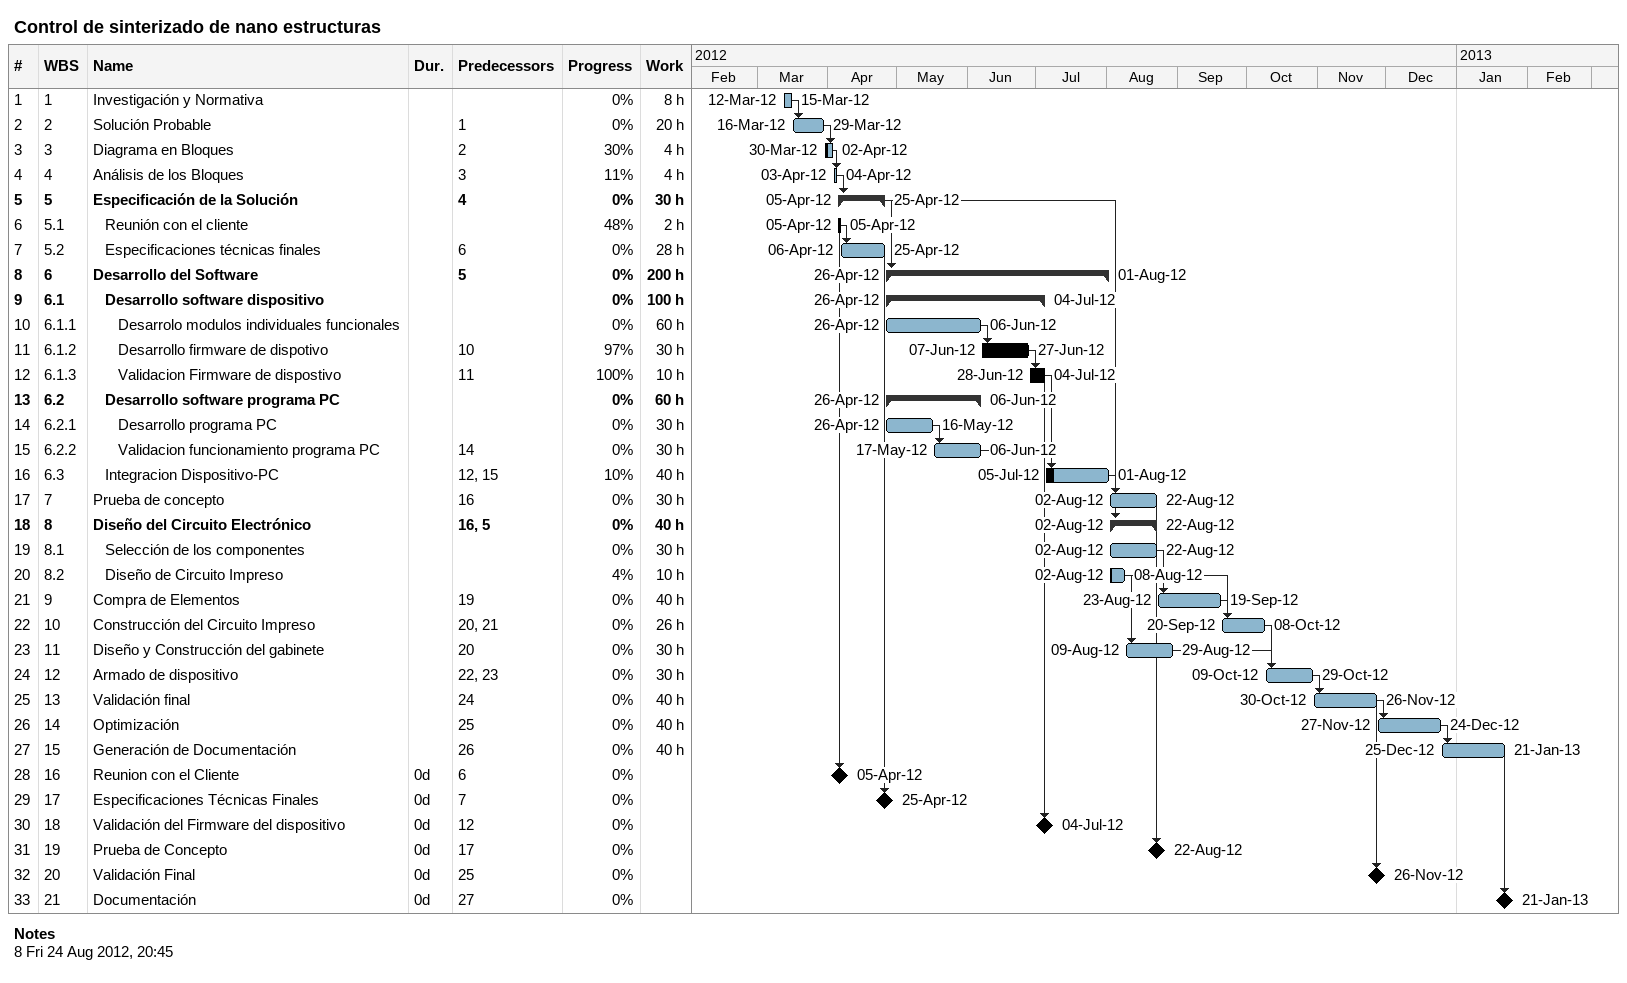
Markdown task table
Control de sinterizado de nano estructuras

| ID | WBS | Task | Duration | Start | Finish | Predecessors | % complete | Work (h) |
|---|---|---|---|---|---|---|---|---|
| 1 | 1 | Investigación y Normativa |  | 2012-03-12 | 2012-03-15 |  | 0 | 8 |
| 2 | 2 | Solución Probable |  | 2012-03-16 | 2012-03-29 | 1 | 0 | 20 |
| 3 | 3 | Diagrama en Bloques |  | 2012-03-30 | 2012-04-02 | 2 | 30 | 4 |
| 4 | 4 | Análisis de los Bloques |  | 2012-04-03 | 2012-04-04 | 3 | 11 | 4 |
| 5 | 5 | **Especificación de la Solución** |  | 2012-04-05 | 2012-04-25 | 4 | 0 | 30 |
| 6 | 5.1 | Reunión con el cliente |  | 2012-04-05 | 2012-04-05 |  | 48 | 2 |
| 7 | 5.2 | Especificaciones técnicas finales |  | 2012-04-06 | 2012-04-25 | 6 | 0 | 28 |
| 8 | 6 | **Desarrollo del Software** |  | 2012-04-26 | 2012-08-01 | 5 | 0 | 200 |
| 9 | 6.1 | **Desarrollo software dispositivo** |  | 2012-04-26 | 2012-07-04 |  | 0 | 100 |
| 10 | 6.1.1 | Desarrolo modulos individuales funcionales |  | 2012-04-26 | 2012-06-06 |  | 0 | 60 |
| 11 | 6.1.2 | Desarrollo firmware de dispotivo |  | 2012-06-07 | 2012-06-27 | 10 | 97 | 30 |
| 12 | 6.1.3 | Validacion Firmware de dispostivo |  | 2012-06-28 | 2012-07-04 | 11 | 100 | 10 |
| 13 | 6.2 | **Desarrollo software programa PC** |  | 2012-04-26 | 2012-06-06 |  | 0 | 60 |
| 14 | 6.2.1 | Desarrollo programa PC |  | 2012-04-26 | 2012-05-16 |  | 0 | 30 |
| 15 | 6.2.2 | Validacion funcionamiento programa PC |  | 2012-05-17 | 2012-06-06 | 14 | 0 | 30 |
| 16 | 6.3 | Integracion Dispositivo-PC |  | 2012-07-05 | 2012-08-01 | 12, 15 | 10 | 40 |
| 17 | 7 | Prueba de concepto |  | 2012-08-02 | 2012-08-22 | 16 | 0 | 30 |
| 18 | 8 | **Diseño del Circuito Electrónico** |  | 2012-08-02 | 2012-08-22 | 16, 5 | 0 | 40 |
| 19 | 8.1 | Selección de los componentes |  | 2012-08-02 | 2012-08-22 |  | 0 | 30 |
| 20 | 8.2 | Diseño de Circuito Impreso |  | 2012-08-02 | 2012-08-08 |  | 4 | 10 |
| 21 | 9 | Compra de Elementos |  | 2012-08-23 | 2012-09-19 | 19 | 0 | 40 |
| 22 | 10 | Construcción del Circuito Impreso |  | 2012-09-20 | 2012-10-08 | 20, 21 | 0 | 26 |
| 23 | 11 | Diseño y Construcción del gabinete |  | 2012-08-09 | 2012-08-29 | 20 | 0 | 30 |
| 24 | 12 | Armado de dispositivo |  | 2012-10-09 | 2012-10-29 | 22, 23 | 0 | 30 |
| 25 | 13 | Validación final |  | 2012-10-30 | 2012-11-26 | 24 | 0 | 40 |
| 26 | 14 | Optimización |  | 2012-11-27 | 2012-12-24 | 25 | 0 | 40 |
| 27 | 15 | Generación de Documentación |  | 2012-12-25 | 2013-01-21 | 26 | 0 | 40 |
| 28 | 16 | Reunion con el Cliente | 0d | 2012-04-05 | 2012-04-05 | 6 | 0 |  |
| 29 | 17 | Especificaciones Técnicas Finales | 0d | 2012-04-25 | 2012-04-25 | 7 | 0 |  |
| 30 | 18 | Validación del Firmware del dispositivo | 0d | 2012-07-04 | 2012-07-04 | 12 | 0 |  |
| 31 | 19 | Prueba de Concepto | 0d | 2012-08-22 | 2012-08-22 | 17 | 0 |  |
| 32 | 20 | Validación Final | 0d | 2012-11-26 | 2012-11-26 | 25 | 0 |  |
| 33 | 21 | Documentación | 0d | 2013-01-21 | 2013-01-21 | 27 | 0 |  |

Notes
- 8: Fri 24 Aug 2012, 20:45
